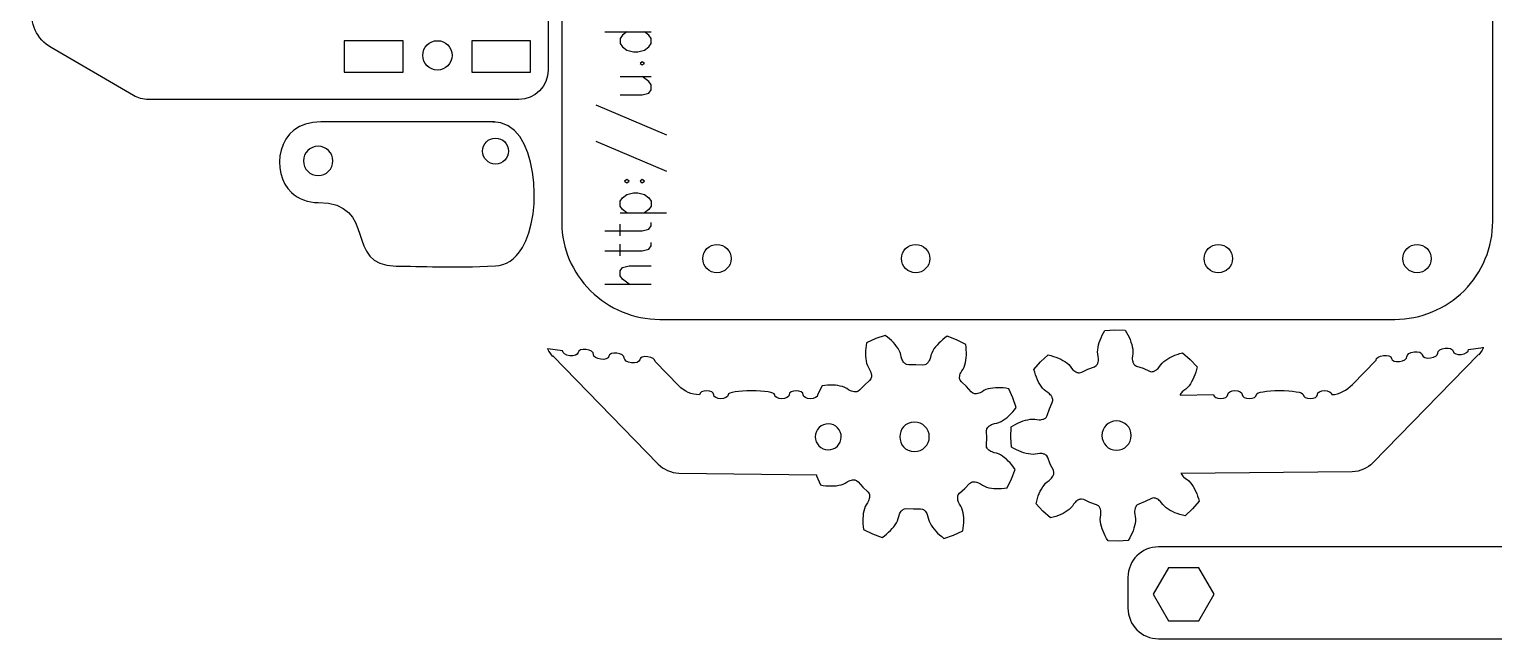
# Model space of a CAD drawing. Extents: x 955 to 1279, y 750 to 938.
# Drawn here: x 954.7 to 1105.1, y 754.5 to 817.1 of the extents above; entities that cross this region are included whole.
import ezdxf

# ---------------------------------------------------------------- set-up
doc = ezdxf.new("R2010")
doc.units = 0
doc.layers.add('Calque_1', color=7, linetype='CONTINUOUS')

msp = doc.modelspace()

# ---------------------------------------------------------------- linework, layer by layer
at = {"layer": 'Calque_1', "color": 1}
for p, q in [((1009.385875, 922.274674), (1009.385875, 797.402517)), ((1007.984581, 867.284927), (1007.984581, 812.94907)), ((965.41451, 810.338797), (956.955273, 815.252145)), ((993.09253, 815.967755), (987.05513, 815.967755)), ((987.05513, 815.967755), (987.05513, 812.74774)), ((993.09253, 812.74774), (993.09253, 815.967755)), ((1006.173452, 815.967755), (1000.136118, 815.967755)), ((1000.136118, 815.967755), (1000.136118, 812.74774)), ((1006.173452, 812.74774), (1006.173452, 815.967755)), ((987.05513, 812.74774), (993.09253, 812.74774)), ((996.614324, 812.949247), (996.614324, 812.949247)), ((1000.136118, 812.74774), (1006.173452, 812.74774)), ((1004.966075, 809.930351), (966.930812, 809.930351)), ((1002.482069, 807.643468), (984.657676, 807.643468)), ((984.657676, 807.643468), (984.657676, 807.633308)), ((1002.295097, 807.633308), (1002.482069, 807.643468)), ((1002.295097, 807.633279), (1002.295097, 807.633308)), ((1002.582653, 803.291855), (1002.582653, 803.291855)), ((984.370119, 802.109259), (984.370119, 802.109259)), ((1009.385875, 797.402517), (1009.385699, 797.256135)), ((1009.385875, 797.402517), (1009.385875, 797.402517)), ((1023.865337, 793.579829), (1023.865337, 793.579829)), ((1044.265404, 793.579829), (1044.265404, 793.579829)), ((1075.343994, 793.579829), (1075.343994, 793.579829)), ((1095.744061, 793.579829), (1095.744061, 793.579829)), ((1019.448191, 787.340229), (1094.914801, 787.340229)), ((1040.670475, 784.932261), (1040.623514, 784.649164)), ((1041.617726, 785.361154), (1040.670475, 784.932261)), ((1042.601891, 785.697055), (1041.617726, 785.361154)), ((1042.82987, 785.522726), (1042.601891, 785.697055)), ((1043.045093, 785.342132), (1042.82987, 785.522726)), ((1043.246995, 785.155753), (1043.045093, 785.342132)), ((1043.43504, 784.963926), (1043.246995, 785.155753)), ((1043.608465, 784.766709), (1043.43504, 784.963926)), ((1048.288584, 785.076476), (1048.094472, 784.890435)), ((1048.496131, 785.256478), (1048.288584, 785.076476)), ((1048.716828, 785.430044), (1048.496131, 785.256478)), ((1048.950283, 785.597289), (1048.716828, 785.430044)), ((1049.9233, 785.230541), (1048.950283, 785.597289)), ((1050.856666, 784.772325), (1049.9233, 785.230541)), ((1064.49622, 784.712432), (1064.565195, 784.95949)), ((1064.565195, 784.95949), (1064.650088, 785.20776)), ((1064.650088, 785.20776), (1064.750361, 785.457104)), ((1064.750361, 785.457104), (1064.865508, 785.706447)), ((1064.865508, 785.706447), (1064.995132, 785.955621)), ((1064.995132, 785.955621), (1065.139122, 786.20409)), ((1065.139122, 786.20409), (1066.176825, 786.270158)), ((1066.176825, 786.270158), (1067.216221, 786.236658)), ((1067.216221, 786.236658), (1067.367972, 785.992959)), ((1067.367972, 785.992959), (1067.505386, 785.748131)), ((1067.505386, 785.748131), (1067.628266, 785.502231)), ((1067.628266, 785.502231), (1067.736329, 785.256359)), ((1067.736329, 785.256359), (1067.829067, 785.0106)), ((1067.829067, 785.0106), (1067.905577, 784.766026)), ((1007.957985, 784.318512), (1007.958239, 784.34617)), ((1009.471909, 784.114832), (1007.957985, 784.318512)), ((1008.410669, 783.567999), (1008.45701, 783.581827)), ((1008.45701, 783.581827), (1019.286187, 772.479346)), ((1040.570879, 784.096036), (1040.565235, 783.827502)), ((1040.565235, 783.827502), (1040.573701, 783.565176)), ((1040.590352, 784.370074), (1040.570879, 784.096036)), ((1040.573701, 783.565176), (1040.596561, 783.309765)), ((1040.623514, 784.649164), (1040.590352, 784.370074)), ((1043.766707, 784.565033), (1043.608465, 784.766709)), ((1043.908185, 784.358729), (1043.766707, 784.565033)), ((1044.031573, 784.147909), (1043.908185, 784.358729)), ((1044.132947, 783.932855), (1044.031573, 784.147909)), ((1044.200116, 783.711367), (1044.132947, 783.932855)), ((1044.241913, 783.485928), (1044.200116, 783.711367)), ((1044.31038, 783.264723), (1044.241913, 783.485928)), ((1047.241427, 783.438769), (1047.166215, 783.219708)), ((1047.290562, 783.662966), (1047.241427, 783.438769)), ((1047.364504, 783.882055), (1047.290562, 783.662966)), ((1047.472736, 784.093779), (1047.364504, 783.882055)), ((1047.602333, 784.300591), (1047.472736, 784.093779)), ((1047.750387, 784.50238), (1047.602333, 784.300591)), ((1047.914866, 784.699117), (1047.750387, 784.50238)), ((1048.094472, 784.890435), (1047.914866, 784.699117)), ((1050.894653, 784.487733), (1050.856666, 784.772325)), ((1050.879921, 783.148165), (1050.910739, 783.402645)), ((1050.919206, 784.207881), (1050.894653, 784.487733)), ((1050.910739, 783.402645), (1050.92739, 783.664773)), ((1050.930213, 783.933307), (1050.919206, 784.207881)), ((1050.92739, 783.664773), (1050.930213, 783.933307)), ((1058.552394, 782.97098), (1059.310923, 783.682208)), ((1059.310923, 783.682208), (1059.590549, 783.617212)), ((1059.590549, 783.617212), (1059.861087, 783.541097)), ((1059.861087, 783.541097), (1060.121578, 783.454201)), ((1060.121578, 783.454201), (1060.372022, 783.356693)), ((1064.399587, 783.98825), (1064.411158, 784.225768)), ((1064.422447, 783.758098), (1064.399587, 783.98825)), ((1064.411158, 784.225768), (1064.444376, 784.467689)), ((1064.47003, 783.533534), (1064.422447, 783.758098)), ((1064.444376, 784.467689), (1064.49622, 784.712432)), ((1064.491479, 783.302986), (1064.47003, 783.533534)), ((1067.905577, 784.766026), (1067.965267, 784.523033)), ((1067.96888, 783.58851), (1067.954769, 783.357455)), ((1067.965267, 784.523033), (1068.005964, 784.282438)), ((1068.009633, 783.814373), (1067.96888, 783.58851)), ((1068.005964, 784.282438), (1068.024873, 784.045118)), ((1068.024873, 784.045118), (1068.009633, 783.814373)), ((1071.610421, 783.29943), (1071.833716, 783.425217)), ((1071.833716, 783.425217), (1072.06954, 783.540787)), ((1072.06954, 783.540787), (1072.31657, 783.64631)), ((1072.31657, 783.64631), (1072.574492, 783.741193)), ((1072.574492, 783.741193), (1072.842265, 783.825775)), ((1072.842265, 783.825775), (1073.119774, 783.899717)), ((1073.119774, 783.899717), (1073.900372, 783.212365)), ((1103.502407, 783.718841), (1092.673428, 772.61619)), ((1102.487649, 784.25145), (1104.001517, 784.455158)), ((1103.54587, 783.703318), (1103.502407, 783.718841)), ((1104.001517, 784.455158), (1103.998413, 784.481405)), ((1021.398903, 780.503404), (1018.966062, 782.997627)), ((1040.596561, 783.309765), (1040.634577, 783.062397)), ((1040.634577, 783.062397), (1040.688904, 782.824541)), ((1040.688904, 782.824541), (1040.762141, 782.598227)), ((1040.762141, 782.598227), (1040.864926, 782.390793)), ((1040.864926, 782.390793), (1040.988709, 782.197866)), ((1040.988709, 782.197866), (1041.090394, 781.989784)), ((1041.090394, 781.989784), (1041.130893, 781.87856)), ((1044.356947, 783.155869), (1044.31038, 783.264723)), ((1044.414068, 783.04871), (1044.356947, 783.155869)), ((1044.484709, 782.943413), (1044.414068, 783.04871)), ((1044.52707, 782.891568), (1044.484709, 782.943413)), ((1044.575246, 782.84043), (1044.52707, 782.891568)), ((1044.632057, 782.790279), (1044.575246, 782.84043)), ((1044.701032, 782.741144), (1044.632057, 782.790279)), ((1044.793375, 782.694069), (1044.701032, 782.741144)), ((1045.019604, 782.658058), (1044.793375, 782.694069)), ((1045.729365, 782.680918), (1045.019604, 782.658058)), ((1046.438223, 782.635649), (1045.729365, 782.680918)), ((1046.665496, 782.664577), (1046.438223, 782.635649)), ((1046.759138, 782.708745), (1046.665496, 782.664577)), ((1046.829778, 782.755707), (1046.759138, 782.708745)), ((1046.888, 782.804051), (1046.829778, 782.755707)), ((1046.938038, 782.853694), (1046.888, 782.804051)), ((1046.981839, 782.904071), (1046.938038, 782.853694)), ((1047.055753, 783.007223), (1046.981839, 782.904071)), ((1047.116346, 783.112605), (1047.055753, 783.007223)), ((1047.166215, 783.219708), (1047.116346, 783.112605)), ((1050.344884, 781.844157), (1050.452947, 782.049022)), ((1050.452947, 782.049022), (1050.582769, 782.238167)), ((1050.582769, 782.238167), (1050.691932, 782.442242)), ((1050.691932, 782.442242), (1050.772225, 782.666045)), ((1050.772225, 782.666045), (1050.834116, 782.902067)), ((1050.834116, 782.902067), (1050.879921, 783.148165)), ((1057.86524, 782.19041), (1058.552394, 782.97098)), ((1057.939182, 781.913126), (1057.86524, 782.19041)), ((1058.023679, 781.6451), (1057.939182, 781.913126)), ((1060.372022, 783.356693), (1060.611205, 783.24863)), ((1060.611205, 783.24863), (1060.838479, 783.129815)), ((1060.838479, 783.129815), (1061.052432, 782.999992)), ((1061.052432, 782.999992), (1061.251426, 782.858712)), ((1061.251426, 782.858712), (1061.432528, 782.704478)), ((1061.432528, 782.704478), (1061.584562, 782.530149)), ((1061.584562, 782.530149), (1061.715626, 782.341907)), ((1061.715626, 782.341907), (1061.868957, 782.16834)), ((1061.868957, 782.16834), (1061.95622, 782.088528)), ((1061.95622, 782.088528), (1062.052232, 782.014247)), ((1062.052232, 782.014247), (1062.160182, 781.947445)), ((1062.160182, 781.947445), (1062.219872, 781.917473)), ((1062.219872, 781.917473), (1062.285037, 781.890662)), ((1062.285037, 781.890662), (1062.357314, 781.868084)), ((1062.544061, 781.847482), (1062.765154, 781.907736)), ((1062.765154, 781.907736), (1063.402581, 782.220636)), ((1063.402581, 782.220636), (1064.067073, 782.471136)), ((1064.067073, 782.471136), (1064.262399, 782.591052)), ((1064.262399, 782.591052), (1064.329624, 782.669736)), ((1064.329624, 782.669736), (1064.374695, 782.741477)), ((1064.374695, 782.741477), (1064.407941, 782.809549)), ((1064.407941, 782.809549), (1064.432776, 782.875448)), ((1064.432776, 782.875448), (1064.451968, 782.939512)), ((1064.451968, 782.939512), (1064.476803, 783.063859)), ((1064.476803, 783.063859), (1064.488656, 783.184707)), ((1064.488656, 783.184707), (1064.491479, 783.302986)), ((1067.954769, 783.357455), (1067.959849, 783.239345)), ((1067.959849, 783.239345), (1067.975371, 783.118836)), ((1067.975371, 783.118836), (1068.004327, 782.995251)), ((1068.004327, 782.995251), (1068.025494, 782.931892)), ((1068.025494, 782.931892), (1068.052869, 782.866925)), ((1068.052869, 782.866925), (1068.088119, 782.799925)), ((1068.088119, 782.799925), (1068.135391, 782.729624)), ((1068.135391, 782.729624), (1068.205128, 782.652944)), ((1068.205128, 782.652944), (1068.404066, 782.539265)), ((1068.404066, 782.539265), (1069.076094, 782.309762)), ((1069.076094, 782.309762), (1069.72306, 782.016956)), ((1069.72306, 782.016956), (1069.945931, 781.963842)), ((1069.945931, 781.963842), (1070.049055, 781.972026)), ((1070.049055, 781.972026), (1070.131746, 781.990653)), ((1070.131746, 781.990653), (1070.203346, 782.015488)), ((1070.203346, 782.015488), (1070.267552, 782.044416)), ((1070.267552, 782.044416), (1070.326536, 782.076166)), ((1070.326536, 782.076166), (1070.432228, 782.146298)), ((1070.432228, 782.146298), (1070.52587, 782.223486)), ((1070.52587, 782.223486), (1070.610621, 782.306008)), ((1070.610621, 782.306008), (1070.758477, 782.484401)), ((1070.758477, 782.484401), (1070.88336, 782.676735)), ((1070.88336, 782.676735), (1071.030116, 782.855438)), ((1071.030116, 782.855438), (1071.206053, 783.015543)), ((1071.206053, 783.015543), (1071.400674, 783.162891)), ((1071.400674, 783.162891), (1071.610421, 783.29943)), ((1073.900372, 783.212365), (1074.611601, 782.453836)), ((1074.470518, 781.903785), (1074.383565, 781.643209)), ((1074.546633, 782.174351), (1074.470518, 781.903785)), ((1074.611601, 782.453836), (1074.546633, 782.174351)), ((1090.560797, 780.639824), (1092.993637, 783.134246)), ((1036.111147, 780.512661), (1035.652734, 779.579098)), ((1036.395542, 780.550479), (1036.111147, 780.512661)), ((1036.67562, 780.575314), (1036.395542, 780.550479)), ((1036.949968, 780.586321), (1036.67562, 780.575314)), ((1037.2187, 780.582652), (1036.949968, 780.586321)), ((1037.48063, 780.566001), (1037.2187, 780.582652)), ((1037.735138, 780.535295), (1037.48063, 780.566001)), ((1037.981208, 780.489603), (1037.735138, 780.535295)), ((1038.217428, 780.42774), (1037.981208, 780.489603)), ((1038.441202, 780.347448), (1038.217428, 780.42774)), ((1040.455337, 780.592671), (1039.969548, 780.074595)), ((1040.98837, 781.061837), (1040.455337, 780.592671)), ((1041.128776, 781.243137), (1040.98837, 781.061837)), ((1041.1638, 781.340419), (1041.128776, 781.243137)), ((1041.130893, 781.87856), (1041.162643, 781.761409)), ((1041.162643, 781.761409), (1041.183245, 781.636159)), ((1041.180733, 781.423618), (1041.1638, 781.340419)), ((1041.187506, 781.499027), (1041.180733, 781.423618)), ((1041.183245, 781.636159), (1041.18776, 781.569301)), ((1041.18776, 781.569301), (1041.187506, 781.499027)), ((1050.231318, 781.356957), (1050.23414, 781.42723)), ((1050.235833, 781.28118), (1050.231318, 781.356957)), ((1050.23414, 781.42723), (1050.240913, 781.493891)), ((1050.249944, 781.197586), (1050.235833, 781.28118)), ((1050.240913, 781.493891), (1050.265466, 781.618379)), ((1050.281864, 781.099203), (1050.249944, 781.197586)), ((1050.265466, 781.618379), (1050.300885, 781.734514)), ((1050.416399, 780.913699), (1050.281864, 781.099203)), ((1050.300885, 781.734514), (1050.344884, 781.844157)), ((1050.934305, 780.427938), (1050.416399, 780.913699)), ((1051.403669, 779.894905), (1050.934305, 780.427938)), ((1058.11859, 781.387177), (1058.023679, 781.6451)), ((1058.223972, 781.140204), (1058.11859, 781.387177)), ((1058.339486, 780.904464), (1058.223972, 781.140204)), ((1058.46547, 780.681085), (1058.339486, 780.904464)), ((1058.602065, 780.471338), (1058.46547, 780.681085)), ((1058.749329, 780.276915), (1058.602065, 780.471338)), ((1062.357314, 781.868084), (1062.44057, 781.851997)), ((1062.44057, 781.851997), (1062.544061, 781.847482)), ((1073.788133, 780.51353), (1073.633701, 780.332456)), ((1073.929413, 780.712525), (1073.788133, 780.51353)), ((1074.059179, 780.926449), (1073.929413, 780.712525)), ((1074.177994, 781.153554), (1074.059179, 780.926449)), ((1074.286142, 781.392878), (1074.177994, 781.153554)), ((1074.383565, 781.643209), (1074.286142, 781.392878)), ((1035.652734, 779.579098), (1035.652734, 779.592645)), ((1038.645164, 780.238256), (1038.441202, 780.347448)), ((1038.83445, 780.108265), (1038.645164, 780.238256)), ((1039.039118, 780.000173), (1038.83445, 780.108265)), ((1039.14879, 779.956401), (1039.039118, 780.000173)), ((1039.265093, 779.920982), (1039.14879, 779.956401)), ((1039.389582, 779.896711), (1039.265093, 779.920982)), ((1039.456045, 779.889655), (1039.389582, 779.896711)), ((1039.526488, 779.889655), (1039.456045, 779.889655)), ((1039.602095, 779.894171), (1039.526488, 779.889655)), ((1039.685689, 779.908282), (1039.602095, 779.894171)), ((1039.7841, 779.940032), (1039.685689, 779.908282)), ((1039.969548, 780.074595), (1039.7841, 779.940032)), ((1051.584742, 779.754697), (1051.403669, 779.894905)), ((1051.68225, 779.719419), (1051.584742, 779.754697)), ((1051.765252, 779.702485), (1051.68225, 779.719419)), ((1051.840859, 779.695712), (1051.765252, 779.702485)), ((1051.911132, 779.695543), (1051.840859, 779.695712)), ((1051.977793, 779.700058), (1051.911132, 779.695543)), ((1052.103044, 779.720378), (1051.977793, 779.700058)), ((1052.220392, 779.752495), (1052.103044, 779.720378)), ((1052.331418, 779.792825), (1052.220392, 779.752495)), ((1052.539472, 779.894481), (1052.331418, 779.792825)), ((1052.732625, 780.018264), (1052.539472, 779.894481)), ((1052.939861, 780.121021), (1052.732625, 780.018264)), ((1053.166175, 780.194258), (1052.939861, 780.121021)), ((1053.40406, 780.248811), (1053.166175, 780.194258)), ((1053.651428, 780.286629), (1053.40406, 780.248811)), ((1053.906839, 780.309489), (1053.651428, 780.286629)), ((1054.169136, 780.317673), (1053.906839, 780.309489)), ((1054.437868, 780.312029), (1054.169136, 780.317673)), ((1054.711821, 780.292556), (1054.437868, 780.312029)), ((1054.990826, 780.259028), (1054.711821, 780.292556)), ((1055.274121, 780.212263), (1054.990826, 780.259028)), ((1055.70276, 779.264787), (1055.274121, 780.212263)), ((1056.038661, 778.280735), (1055.70276, 779.264787)), ((1058.909434, 780.100695), (1058.749329, 780.276915)), ((1059.088137, 779.954109), (1058.909434, 780.100695)), ((1059.280584, 779.829056), (1059.088137, 779.954109)), ((1059.458779, 779.6812), (1059.280584, 779.829056)), ((1059.54147, 779.596505), (1059.458779, 779.6812)), ((1059.618489, 779.502892), (1059.54147, 779.596505)), ((1059.688734, 779.3972), (1059.618489, 779.502892)), ((1059.720484, 779.338216), (1059.688734, 779.3972)), ((1059.749214, 779.274095), (1059.720484, 779.338216)), ((1059.747718, 778.793611), (1059.800861, 779.01651)), ((1059.77405, 779.202382), (1059.749214, 779.274095)), ((1059.792958, 779.11986), (1059.77405, 779.202382)), ((1059.800861, 779.01651), (1059.792958, 779.11986)), ((1072.876611, 779.604774), (1072.875313, 779.604295)), ((1072.875313, 779.604295), (1072.909123, 779.570061)), ((1072.943639, 779.712668), (1072.876611, 779.604774)), ((1072.909123, 779.570061), (1076.30674, 779.614455)), ((1073.017694, 779.80868), (1072.943639, 779.712668)), ((1073.097676, 779.895746), (1073.017694, 779.80868)), ((1073.271299, 780.049077), (1073.097676, 779.895746)), ((1073.459682, 780.180197), (1073.271299, 780.049077)), ((1073.633701, 780.332456), (1073.459682, 780.180197)), ((1055.108541, 777.274076), (1055.305532, 777.447671)), ((1055.305532, 777.447671), (1055.497387, 777.635575)), ((1055.497387, 777.635575), (1055.683766, 777.837448)), ((1055.683766, 777.837448), (1055.864473, 778.052643)), ((1055.864473, 778.052643), (1056.038661, 778.280735)), ((1059.111702, 777.275736), (1059.22524, 777.47473)), ((1059.22524, 777.47473), (1059.454913, 778.146673)), ((1059.454913, 778.146673), (1059.747718, 778.793611)), ((1052.999692, 775.862993), (1053.035873, 776.089166)), ((1053.035873, 776.089166), (1053.082778, 776.181509)), ((1053.082778, 776.181509), (1053.131913, 776.25071)), ((1053.131913, 776.25071), (1053.182261, 776.307296)), ((1053.182261, 776.307296), (1053.2334, 776.35564)), ((1053.2334, 776.35564), (1053.285244, 776.397833)), ((1053.285244, 776.397833), (1053.390541, 776.46867)), ((1053.390541, 776.46867), (1053.497701, 776.525792)), ((1053.497701, 776.525792), (1053.606328, 776.572359)), ((1053.606328, 776.572359), (1053.827562, 776.640628)), ((1053.827562, 776.640628), (1054.053199, 776.682425)), ((1054.053199, 776.682425), (1054.27449, 776.749594)), ((1054.27449, 776.749594), (1054.489712, 776.851166)), ((1054.489712, 776.851166), (1054.700363, 776.974356)), ((1054.700363, 776.974356), (1054.906639, 777.115862)), ((1054.906639, 777.115862), (1055.108541, 777.274076)), ((1055.494404, 775.247828), (1055.527847, 776.287111)), ((1055.527847, 776.287111), (1055.771518, 776.438777)), ((1055.771518, 776.438777), (1056.016515, 776.576248)), ((1056.016515, 776.576248), (1056.262246, 776.699099)), ((1056.262246, 776.699099), (1056.508315, 776.807162)), ((1056.508315, 776.807162), (1056.753877, 776.8999)), ((1056.753877, 776.8999), (1056.998479, 776.976382)), ((1056.998479, 776.976382), (1057.24167, 777.036101)), ((1057.24167, 777.036101), (1057.482264, 777.076769)), ((1057.482264, 777.076769), (1057.719387, 777.095396)), ((1057.719387, 777.095396), (1057.950132, 777.080156)), ((1057.950132, 777.080156), (1058.17591, 777.039459)), ((1058.17591, 777.039459), (1058.407247, 777.025348)), ((1058.407247, 777.025348), (1058.525357, 777.03071)), ((1058.525357, 777.03071), (1058.64564, 777.046232)), ((1058.64564, 777.046232), (1058.769226, 777.07516)), ((1058.769226, 777.07516), (1058.832726, 777.096327)), ((1058.832726, 777.096327), (1058.89758, 777.12342)), ((1058.89758, 777.12342), (1058.964749, 777.158698)), ((1058.964749, 777.158698), (1059.035022, 777.20597)), ((1059.035022, 777.20597), (1059.111702, 777.275736)), ((1035.414961, 775.289264), (1035.414961, 775.289264)), ((1052.977566, 774.444516), (1053.022834, 775.153233)), ((1053.006606, 774.217243), (1052.977566, 774.444516)), ((1053.022834, 775.153233), (1052.999692, 775.862993)), ((1055.560472, 774.210012), (1055.494404, 775.247828)), ((1067.855906, 775.40559), (1067.855906, 775.40559)), ((1045.602055, 773.763288), (1045.602055, 773.763288)), ((1053.050576, 774.123404), (1053.006606, 774.217243)), ((1053.097538, 774.052763), (1053.050576, 774.123404)), ((1053.14608, 773.994541), (1053.097538, 774.052763)), ((1053.195554, 773.944701), (1053.14608, 773.994541)), ((1053.2461, 773.900702), (1053.195554, 773.944701)), ((1053.349083, 773.826788), (1053.2461, 773.900702)), ((1053.454578, 773.766195), (1053.349083, 773.826788)), ((1053.561709, 773.716355), (1053.454578, 773.766195)), ((1053.780629, 773.641142), (1053.561709, 773.716355)), ((1054.004798, 773.592177), (1053.780629, 773.641142)), ((1054.224028, 773.518122), (1054.004798, 773.592177)), ((1054.435836, 773.410002), (1054.224028, 773.518122)), ((1054.64262, 773.280208), (1054.435836, 773.410002)), ((1054.844381, 773.132183), (1054.64262, 773.280208)), ((1055.04092, 772.967675), (1054.844381, 773.132183)), ((1055.232465, 772.788069), (1055.04092, 772.967675)), ((1055.80894, 774.065966), (1055.560472, 774.210012)), ((1056.057973, 773.936398), (1055.80894, 774.065966)), ((1056.307514, 773.821166), (1056.057973, 773.936398)), ((1056.556886, 773.720949), (1056.307514, 773.821166)), ((1056.805128, 773.636057), (1056.556886, 773.720949)), ((1057.052101, 773.567025), (1056.805128, 773.636057)), ((1057.296957, 773.515209), (1057.052101, 773.567025)), ((1057.538652, 773.482048), (1057.296957, 773.515209)), ((1057.776283, 773.470477), (1057.538652, 773.482048)), ((1058.00652, 773.493337), (1057.776283, 773.470477)), ((1058.230887, 773.541004), (1058.00652, 773.493337)), ((1058.461632, 773.562453), (1058.230887, 773.541004)), ((1058.579742, 773.562453), (1058.461632, 773.562453)), ((1058.700561, 773.550882), (1058.579742, 773.562453)), ((1058.825049, 773.525764), (1058.700561, 773.550882)), ((1058.889114, 773.506855), (1058.825049, 773.525764)), ((1058.954871, 773.481738), (1058.889114, 773.506855)), ((1059.022943, 773.448576), (1058.954871, 773.481738)), ((1059.094684, 773.403477), (1059.022943, 773.448576)), ((1059.173594, 773.336111), (1059.094684, 773.403477)), ((1059.293482, 773.140757), (1059.173594, 773.336111)), ((1059.543756, 772.476321), (1059.293482, 773.140757)), ((1019.286187, 772.479346), (1019.289292, 772.479346)), ((1021.407426, 771.556367), (1035.521952, 771.372922)), ((1035.521754, 771.375039), (1035.521754, 771.277531)), ((1035.521952, 771.372922), (1035.521754, 771.375039)), ((1055.418308, 772.594154), (1055.232465, 772.788069)), ((1055.598309, 772.386467), (1055.418308, 772.594154)), ((1055.572373, 770.95941), (1055.939121, 771.932456)), ((1055.772074, 772.165769), (1055.598309, 772.386467)), ((1055.939121, 771.932456), (1055.772074, 772.165769)), ((1059.856882, 771.838809), (1059.543756, 772.476321)), ((1059.91708, 771.617801), (1059.856882, 771.838809)), ((1059.873335, 771.35889), (1059.895631, 771.431167)), ((1059.895631, 771.431167), (1059.912, 771.514423)), ((1059.912, 771.514423), (1059.91708, 771.617801)), ((1090.552189, 771.693324), (1072.957835, 771.509907)), ((1072.957835, 771.509907), (1072.97251, 771.50003)), ((1072.97251, 771.50003), (1073.004063, 771.441299)), ((1073.004063, 771.441299), (1073.074308, 771.335522)), ((1092.673428, 772.61619), (1092.670323, 772.61619)), ((1035.521754, 771.277531), (1035.950393, 770.330252)), ((1035.950393, 770.330252), (1036.233688, 770.283319)), ((1036.233688, 770.283319), (1036.512665, 770.250158)), ((1036.512665, 770.250158), (1036.786646, 770.230402)), ((1036.786646, 770.230402), (1037.05518, 770.224758)), ((1037.05518, 770.224758), (1037.317675, 770.233224)), ((1037.317675, 770.233224), (1037.572889, 770.256084)), ((1037.572889, 770.256084), (1037.820454, 770.294241)), ((1037.820454, 770.294241), (1038.058339, 770.348456)), ((1038.058339, 770.348456), (1038.28471, 770.421805)), ((1038.28471, 770.421805), (1038.491889, 770.524393)), ((1038.491889, 770.524393), (1038.685014, 770.648401)), ((1038.685014, 770.648401), (1038.893096, 770.750058)), ((1038.893096, 770.750058), (1039.004122, 770.790387)), ((1039.004122, 770.790387), (1039.121527, 770.822137)), ((1039.121527, 770.822137), (1039.246523, 770.842457)), ((1039.246523, 770.842457), (1039.313382, 770.846973)), ((1039.313382, 770.846973), (1039.383627, 770.846747)), ((1039.383627, 770.846747), (1039.459065, 770.839974)), ((1039.459065, 770.839974), (1039.542264, 770.823041)), ((1039.542264, 770.823041), (1039.639772, 770.787763)), ((1039.639772, 770.787763), (1039.820845, 770.647555)), ((1039.820845, 770.647555), (1040.290012, 770.114522)), ((1040.290012, 770.114522), (1040.808115, 769.628733)), ((1050.236934, 769.480848), (1050.769967, 769.949986)), ((1050.769967, 769.949986), (1051.255558, 770.46809)), ((1051.255558, 770.46809), (1051.441035, 770.602427)), ((1051.441035, 770.602427), (1051.539615, 770.634516)), ((1051.539615, 770.634516), (1051.623209, 770.648627)), ((1051.623209, 770.648627), (1051.698817, 770.653143)), ((1051.698817, 770.653143), (1051.769259, 770.649756)), ((1051.769259, 770.649756), (1051.835723, 770.642701)), ((1051.835723, 770.642701), (1051.960211, 770.618429)), ((1051.960211, 770.618429), (1052.076317, 770.583011)), ((1052.076317, 770.583011), (1052.186186, 770.53921)), ((1052.186186, 770.53921), (1052.390854, 770.430977)), ((1052.390854, 770.430977), (1052.58014, 770.301183)), ((1052.58014, 770.301183), (1052.784102, 770.192048)), ((1052.784102, 770.192048), (1053.007876, 770.111671)), ((1053.007876, 770.111671), (1053.244096, 770.049752)), ((1053.244096, 770.049752), (1053.490166, 770.004173)), ((1053.490166, 770.004173), (1053.744674, 769.973128)), ((1053.744674, 769.973128), (1054.006604, 769.956477)), ((1054.006604, 769.956477), (1054.275139, 769.952808)), ((1054.275139, 769.952808), (1054.549684, 769.963815)), ((1054.549684, 769.963815), (1054.829564, 769.988086)), ((1054.829564, 769.988086), (1055.114157, 770.025904)), ((1055.114157, 770.025904), (1055.572373, 770.95941)), ((1058.515367, 769.684889), (1058.634182, 769.912134)), ((1058.634182, 769.912134), (1058.763948, 770.126144)), ((1058.763948, 770.126144), (1058.905257, 770.325082)), ((1058.905257, 770.325082), (1059.059548, 770.506156)), ((1059.059548, 770.506156), (1059.233679, 770.658415)), ((1059.233679, 770.658415), (1059.422062, 770.789338)), ((1059.422062, 770.789338), (1059.595488, 770.942669)), ((1059.595488, 770.942669), (1059.675469, 771.029932)), ((1059.675469, 771.029932), (1059.749609, 771.125944)), ((1059.749609, 771.125944), (1059.81658, 771.234035)), ((1059.81658, 771.234035), (1059.846524, 771.293725)), ((1059.846524, 771.293725), (1059.873335, 771.35889)), ((1073.074308, 771.335522), (1073.151524, 771.241712)), ((1073.151524, 771.241712), (1073.234102, 771.157186)), ((1073.234102, 771.157186), (1073.412213, 771.009358)), ((1073.412213, 771.009358), (1073.60466, 770.884277)), ((1073.60466, 770.884277), (1073.783561, 770.737719)), ((1073.783561, 770.737719), (1073.943468, 770.5615)), ((1073.943468, 770.5615), (1074.090929, 770.367161)), ((1074.090929, 770.367161), (1074.227524, 770.157386)), ((1074.227524, 770.157386), (1074.353311, 769.93395)), ((1074.353311, 769.93395), (1074.469022, 769.69821)), ((1040.771567, 768.493437), (1040.641745, 768.304151)), ((1040.87963, 768.698105), (1040.771567, 768.493437)), ((1040.808115, 769.628733), (1040.94265, 769.443284)), ((1040.923629, 768.807974), (1040.87963, 768.698105)), ((1040.959048, 768.924108), (1040.923629, 768.807974)), ((1040.94265, 769.443284), (1040.97457, 769.344676)), ((1040.983319, 769.048568), (1040.959048, 768.924108)), ((1040.97457, 769.344676), (1040.988681, 769.261082)), ((1040.990374, 769.115229), (1040.983319, 769.048568)), ((1040.988681, 769.261082), (1040.993196, 769.185474)), ((1040.993196, 769.185474), (1040.990374, 769.115229)), ((1050.037318, 768.973159), (1050.037516, 769.043601)), ((1050.041834, 768.906526), (1050.037318, 768.973159)), ((1050.037516, 769.043601), (1050.044571, 769.119039)), ((1050.062154, 768.781304), (1050.041834, 768.906526)), ((1050.044571, 769.119039), (1050.061504, 769.202097)), ((1050.061504, 769.202097), (1050.096528, 769.299549)), ((1050.093904, 768.664097), (1050.062154, 768.781304)), ((1050.134431, 768.553071), (1050.093904, 768.664097)), ((1050.096528, 769.299549), (1050.236934, 769.480848)), ((1050.235918, 768.344988), (1050.134431, 768.553071)), ((1058.08176, 768.384748), (1058.146813, 768.664261)), ((1058.792989, 767.626078), (1058.08176, 768.384748)), ((1058.146813, 768.664261), (1058.222928, 768.934799)), ((1058.222928, 768.934799), (1058.309598, 769.195488)), ((1058.309598, 769.195488), (1058.407304, 769.445762)), ((1058.407304, 769.445762), (1058.515367, 769.684889)), ((1061.934884, 768.354324), (1061.809888, 768.161877)), ((1062.082768, 768.532604), (1061.934884, 768.354324)), ((1062.167322, 768.615126), (1062.082768, 768.532604)), ((1062.261161, 768.692342), (1062.167322, 768.615126)), ((1062.366825, 768.762643), (1062.261161, 768.692342)), ((1062.425612, 768.794055), (1062.366825, 768.762643)), ((1062.489902, 768.822982), (1062.425612, 768.794055)), ((1062.561446, 768.847536), (1062.489902, 768.822982)), ((1062.644137, 768.866727), (1062.561446, 768.847536)), ((1062.74743, 768.874911), (1062.644137, 768.866727)), ((1062.970329, 768.821797), (1062.74743, 768.874911)), ((1063.617295, 768.528992), (1062.970329, 768.821797)), ((1064.289295, 768.299517), (1063.617295, 768.528992)), ((1068.625921, 768.367702), (1068.430595, 768.247729)), ((1069.290216, 768.618146), (1068.625921, 768.367702)), ((1069.927728, 768.931017), (1069.290216, 768.618146)), ((1070.148736, 768.991272), (1069.927728, 768.931017)), ((1070.252312, 768.986756), (1070.148736, 768.991272)), ((1070.335511, 768.970387), (1070.252312, 768.986756)), ((1070.407816, 768.947809), (1070.335511, 768.970387)), ((1070.473009, 768.920998), (1070.407816, 768.947809)), ((1070.532699, 768.891026), (1070.473009, 768.920998)), ((1070.640565, 768.824168), (1070.532699, 768.891026)), ((1070.736774, 768.750056), (1070.640565, 768.824168)), ((1070.82384, 768.669933), (1070.736774, 768.750056)), ((1070.977199, 768.496508), (1070.82384, 768.669933)), ((1071.108235, 768.308124), (1070.977199, 768.496508)), ((1074.827557, 768.648061), (1074.140459, 767.867434)), ((1074.469022, 769.69821), (1074.574206, 769.451068)), ((1074.574206, 769.451068), (1074.669315, 769.193314)), ((1074.669315, 769.193314), (1074.753615, 768.925288)), ((1074.753615, 768.925288), (1074.827557, 768.648061)), ((1040.297124, 766.877884), (1040.294301, 766.609124)), ((1040.313775, 767.139674), (1040.297124, 766.877884)), ((1040.344593, 767.394323), (1040.313775, 767.139674)), ((1040.390398, 767.640421), (1040.344593, 767.394323)), ((1040.452289, 767.876415), (1040.390398, 767.640421)), ((1040.532582, 768.100386), (1040.452289, 767.876415)), ((1040.641745, 768.304151), (1040.532582, 768.100386)), ((1043.86001, 766.66046), (1043.933952, 766.879493)), ((1043.933952, 766.879493), (1043.983087, 767.10369)), ((1043.983087, 767.10369), (1044.058299, 767.322779)), ((1044.058299, 767.322779), (1044.108168, 767.429939)), ((1044.108168, 767.429939), (1044.168563, 767.535208)), ((1044.168563, 767.535208), (1044.242675, 767.638389)), ((1044.242675, 767.638389), (1044.286476, 767.688765)), ((1044.286476, 767.688765), (1044.336316, 767.738408)), ((1044.336316, 767.738408), (1044.394736, 767.78695)), ((1044.394736, 767.78695), (1044.465376, 767.833743)), ((1044.465376, 767.833743), (1044.559018, 767.877911)), ((1044.559018, 767.877911), (1044.786291, 767.906838)), ((1044.786291, 767.906838), (1045.495008, 767.861739)), ((1045.495008, 767.861739), (1046.204768, 767.884599)), ((1046.204768, 767.884599), (1046.431139, 767.848616)), ((1046.431139, 767.848616), (1046.523284, 767.801513)), ((1046.523284, 767.801513), (1046.592457, 767.752435)), ((1046.592457, 767.752435), (1046.649071, 767.702199)), ((1046.649071, 767.702199), (1046.697444, 767.651089)), ((1046.697444, 767.651089), (1046.739805, 767.599216)), ((1046.739805, 767.599216), (1046.810446, 767.493947)), ((1046.810446, 767.493947), (1046.867567, 767.386787)), ((1046.867567, 767.386787), (1046.914134, 767.277963)), ((1046.914134, 767.277963), (1046.982404, 767.056729)), ((1046.982404, 767.056729), (1047.024398, 766.831092)), ((1050.359898, 768.151666), (1050.235918, 768.344988)), ((1050.462655, 767.944487), (1050.359898, 768.151666)), ((1050.535892, 767.718116), (1050.462655, 767.944487)), ((1050.590248, 767.480231), (1050.535892, 767.718116)), ((1050.628235, 767.232863), (1050.590248, 767.480231)), ((1050.651095, 766.977537), (1050.628235, 767.232863)), ((1050.659562, 766.715155), (1050.651095, 766.977537)), ((1059.573587, 766.939121), (1058.792989, 767.626078)), ((1059.850899, 767.012922), (1059.573587, 766.939121)), ((1060.118869, 767.097391), (1059.850899, 767.012922)), ((1060.376679, 767.192331), (1060.118869, 767.097391)), ((1060.623821, 767.297684), (1060.376679, 767.192331)), ((1060.859476, 767.413424), (1060.623821, 767.297684)), ((1061.082742, 767.539182), (1060.859476, 767.413424)), ((1061.29249, 767.675721), (1061.082742, 767.539182)), ((1061.48711, 767.823238), (1061.29249, 767.675721)), ((1061.663076, 767.982976), (1061.48711, 767.823238)), ((1061.809888, 768.161877), (1061.663076, 767.982976)), ((1064.48812, 768.185781), (1064.289295, 768.299517)), ((1064.557801, 768.109327), (1064.48812, 768.185781)), ((1064.605242, 768.0388), (1064.557801, 768.109327)), ((1064.640548, 767.971857), (1064.605242, 768.0388)), ((1064.667642, 767.906861), (1064.640548, 767.971857)), ((1064.688526, 767.843361), (1064.667642, 767.906861)), ((1064.668009, 766.793635), (1064.683531, 767.02438)), ((1064.683531, 767.02438), (1064.724058, 767.250243)), ((1064.717567, 767.719719), (1064.688526, 767.843361)), ((1064.733089, 767.599408), (1064.717567, 767.719719)), ((1064.724058, 767.250243), (1064.738169, 767.481298)), ((1064.738169, 767.481298), (1064.733089, 767.599408)), ((1068.204366, 767.653877), (1068.201544, 767.535767)), ((1068.201544, 767.535767), (1068.222993, 767.305191)), ((1068.215937, 767.774753), (1068.204366, 767.653877)), ((1068.241055, 767.899241), (1068.215937, 767.774753)), ((1068.222993, 767.305191), (1068.270575, 767.080655)), ((1068.259964, 767.963305), (1068.241055, 767.899241)), ((1068.285082, 768.029007), (1068.259964, 767.963305)), ((1068.270575, 767.080655), (1068.293153, 766.850672)), ((1068.293153, 766.850672), (1068.281864, 766.612985)), ((1068.318102, 768.097163), (1068.285082, 768.029007)), ((1068.363257, 768.168876), (1068.318102, 768.097163)), ((1068.430595, 768.247729), (1068.363257, 768.168876)), ((1071.260494, 768.134134), (1071.108235, 768.308124)), ((1071.441568, 767.979702), (1071.260494, 768.134134)), ((1071.640563, 767.838394), (1071.441568, 767.979702)), ((1071.854515, 767.708656), (1071.640563, 767.838394)), ((1072.081648, 767.589756), (1071.854515, 767.708656)), ((1072.320972, 767.481721), (1072.081648, 767.589756)), ((1072.571219, 767.384214), (1072.320972, 767.481721)), ((1072.831907, 767.297317), (1072.571219, 767.384214)), ((1073.102276, 767.221174), (1072.831907, 767.297317)), ((1073.381958, 767.156206), (1073.102276, 767.221174)), ((1074.140459, 767.867434), (1073.381958, 767.156206)), ((1040.294301, 766.609124), (1040.305308, 766.334607)), ((1040.305308, 766.334607), (1040.329861, 766.054755)), ((1040.329861, 766.054755), (1040.367848, 765.770162)), ((1040.367848, 765.770162), (1041.301214, 765.311946)), ((1042.728383, 765.286038), (1042.93593, 765.466068)), ((1042.93593, 765.466068), (1043.130042, 765.651826)), ((1043.130042, 765.651826), (1043.309648, 765.843371)), ((1043.309648, 765.843371), (1043.47393, 766.040108)), ((1043.47393, 766.040108), (1043.621984, 766.241897)), ((1043.621984, 766.241897), (1043.751749, 766.44854)), ((1043.751749, 766.44854), (1043.86001, 766.66046)), ((1047.024398, 766.831092), (1047.09137, 766.609858)), ((1047.09137, 766.609858), (1047.192913, 766.394635)), ((1047.192913, 766.394635), (1047.316131, 766.183928)), ((1047.316131, 766.183928), (1047.457807, 765.977652)), ((1047.457807, 765.977652), (1047.616021, 765.77575)), ((1047.616021, 765.77575), (1047.789474, 765.578928)), ((1047.789474, 765.578928), (1047.977519, 765.387102)), ((1047.977519, 765.387102), (1048.179421, 765.200525)), ((1049.60659, 765.181701), (1050.554039, 765.610368)), ((1050.554039, 765.610368), (1050.600803, 765.893465)), ((1050.600803, 765.893465), (1050.634162, 766.172442)), ((1050.634162, 766.172442), (1050.653635, 766.446592)), ((1050.653635, 766.446592), (1050.659562, 766.715155)), ((1064.686918, 766.556315), (1064.668009, 766.793635)), ((1064.727755, 766.31572), (1064.686918, 766.556315)), ((1064.787332, 766.072727), (1064.727755, 766.31572)), ((1064.863956, 765.827956), (1064.787332, 766.072727)), ((1064.956694, 765.582422), (1064.863956, 765.827956)), ((1065.064559, 765.336522), (1064.956694, 765.582422)), ((1067.942548, 765.381649), (1067.827543, 765.132278)), ((1068.042935, 765.630993), (1067.942548, 765.381649)), ((1068.127827, 765.87932), (1068.042935, 765.630993)), ((1068.196605, 766.126293), (1068.127827, 765.87932)), ((1068.248647, 766.371092), (1068.196605, 766.126293)), ((1068.281864, 766.612985), (1068.248647, 766.371092)), ((1041.301214, 765.311946), (1042.274231, 764.945198)), ((1042.274231, 764.945198), (1042.507686, 765.112217)), ((1042.507686, 765.112217), (1042.728383, 765.286038)), ((1048.179421, 765.200525), (1048.394446, 765.019987)), ((1048.394446, 765.019987), (1048.622482, 764.845687)), ((1048.622482, 764.845687), (1049.60659, 765.181701)), ((1065.187636, 765.090819), (1065.064559, 765.336522)), ((1065.32505, 764.84585), (1065.187636, 765.090819)), ((1065.476801, 764.602123), (1065.32505, 764.84585)), ((1066.516084, 764.568595), (1065.476801, 764.602123)), ((1067.5539, 764.634664), (1066.516084, 764.568595)), ((1067.697692, 764.883104), (1067.5539, 764.634664)), ((1067.827543, 765.132278), (1067.697692, 764.883104)), ((1131.063552, 763.97097), (1070.659191, 763.97097)), ((1071.664552, 761.814058), (1070.09534, 759.096089)), ((1074.802976, 761.81403), (1071.664552, 761.814058)), ((1076.372188, 759.096089), (1074.802976, 761.81403)), ((1067.519469, 760.831248), (1067.519469, 757.682692)), ((1070.09534, 759.096089), (1071.664552, 756.378148)), ((1074.802976, 756.37812), (1076.372188, 759.096089)), ((1071.664552, 756.378148), (1074.802976, 756.37812)), ((1070.659191, 754.534164), (1131.063552, 754.534164))]:
    msp.add_line(p, q, dxfattribs=at)
at = {"layer": 'Calque_1', "color": 7}
for p, q in [((1013.793055, 816.877488), (1018.560735, 816.877488)), ((1015.609314, 816.536613), (1015.382282, 816.195737)), ((1016.063379, 816.877488), (1015.609314, 816.536613)), ((1018.333702, 816.536613), (1017.879638, 816.877488)), ((1018.560735, 816.195737), (1018.333702, 816.536613)), ((1015.382282, 816.195737), (1015.382282, 815.684424)), ((1015.382282, 815.684424), (1015.609314, 815.343549)), ((1015.609314, 815.343549), (1016.063379, 815.002674)), ((1016.063379, 815.002674), (1016.744476, 814.832236)), ((1017.198541, 814.832236), (1017.879638, 815.002674)), ((1017.879638, 815.002674), (1018.333702, 815.343549)), ((1018.333702, 815.343549), (1018.560735, 815.684424)), ((1018.560735, 815.684424), (1018.560735, 816.195737)), ((1016.744476, 814.832236), (1017.198541, 814.832236)), ((1017.652605, 813.80961), (1017.425573, 813.639172)), ((1017.425573, 813.639172), (1017.652605, 813.468734)), ((1017.879638, 813.639172), (1017.652605, 813.80961)), ((1017.652605, 813.468734), (1017.879638, 813.639172)), ((1015.382282, 812.27567), (1018.560735, 812.27567)), ((1018.333702, 811.764357), (1017.652605, 812.27567)), ((1017.652605, 810.400856), (1018.333702, 810.571294)), ((1018.560735, 811.423482), (1018.333702, 811.764357)), ((1018.333702, 810.571294), (1018.560735, 810.912169)), ((1018.560735, 810.912169), (1018.560735, 811.423482)), ((1012.884926, 809.37823), (1020.149961, 806.310351)), ((1015.382282, 810.400856), (1017.652605, 810.400856)), ((1012.884926, 805.6286), (1020.149961, 802.560722)), ((1016.063379, 801.708534), (1015.836347, 801.538096)), ((1015.836347, 801.538096), (1016.063379, 801.367658)), ((1016.290411, 801.538096), (1016.063379, 801.708534)), ((1016.063379, 801.367658), (1016.290411, 801.538096)), ((1017.652605, 801.708534), (1017.425573, 801.538096)), ((1017.425573, 801.538096), (1017.652605, 801.367658)), ((1017.879638, 801.538096), (1017.652605, 801.708534)), ((1017.652605, 801.367658), (1017.879638, 801.538096)), ((1015.609314, 799.833719), (1016.063379, 800.174594)), ((1016.063379, 800.174594), (1016.744476, 800.345032)), ((1016.744476, 800.345032), (1017.198541, 800.345032)), ((1017.198541, 800.345032), (1017.879638, 800.174594)), ((1017.879638, 800.174594), (1018.333702, 799.833719)), ((1015.382282, 799.492844), (1015.609314, 799.833719)), ((1015.382282, 798.981531), (1015.382282, 799.492844)), ((1015.609314, 798.640655), (1015.382282, 798.981531)), ((1016.063379, 798.29978), (1015.609314, 798.640655)), ((1018.333702, 798.640655), (1017.879638, 798.29978)), ((1018.333702, 799.833719), (1018.560735, 799.492844)), ((1018.560735, 798.981531), (1018.333702, 798.640655)), ((1018.560735, 799.492844), (1018.560735, 798.981531)), ((1015.382282, 798.29978), (1020.149961, 798.29978)), ((1015.382282, 795.913652), (1015.382282, 797.106716)), ((1018.333702, 796.595403), (1018.560735, 796.936278)), ((1018.560735, 796.936278), (1018.560735, 797.277154)), ((1013.793055, 796.424965), (1017.652605, 796.424965)), ((1017.652605, 796.424965), (1018.333702, 796.595403)), ((1013.793055, 794.379713), (1017.652605, 794.379713)), ((1015.382282, 793.8684), (1015.382282, 795.061464)), ((1017.652605, 794.379713), (1018.333702, 794.550151)), ((1018.333702, 794.550151), (1018.560735, 794.891026)), ((1018.560735, 794.891026), (1018.560735, 795.231901)), ((1015.382282, 792.334461), (1015.609314, 792.675336)), ((1015.609314, 792.675336), (1016.290411, 792.845774)), ((1016.290411, 792.845774), (1018.560735, 792.845774)), ((1013.793055, 790.970959), (1018.560735, 790.970959)), ((1015.382282, 791.823147), (1015.382282, 792.334461)), ((1015.609314, 791.482272), (1015.382282, 791.823147)), ((1016.290411, 790.970959), (1015.609314, 791.482272))]:
    msp.add_line(p, q, dxfattribs=at)
at = {"layer": 'Calque_1', "color": 1}
for points in [[(1104.977047, 797.402323), (1104.977047, 797.402517), (1104.977047, 922.274674), (1104.977047, 922.274674)], [(956.955273, 815.252145), (955.484952, 816.106149), (954.709701, 817.792145), (955.01908, 819.464382)], [(995.105167, 814.45843), (995.104974, 815.291938), (995.780791, 815.967578), (996.614324, 815.967578)], [(996.614324, 815.967578), (997.447857, 815.967755), (998.12348, 815.291938), (998.123673, 814.45843)], [(996.614324, 812.949247), (995.780791, 812.94907), (995.105167, 813.624887), (995.105167, 814.45843)], [(998.123673, 814.45843), (998.123673, 813.624887), (997.447857, 812.949247), (996.614324, 812.949247)], [(1007.984581, 812.94907), (1007.984581, 811.281807), (1006.632948, 809.930351), (1004.966075, 809.930351)], [(966.930812, 809.930351), (966.398093, 809.930351), (965.8751, 810.071356), (965.41451, 810.338797)], [(984.657676, 807.633308), (979.93686, 807.657014), (979.468427, 802.292139), (981.618368, 800.382172)], [(1005.334405, 794.705836), (1007.484345, 798.110791), (1007.015913, 807.675387), (1002.295097, 807.633279)], [(1001.249238, 804.625044), (1001.249238, 805.361419), (1001.84642, 805.958347), (1002.582653, 805.958347)], [(1002.582653, 805.958347), (1003.318886, 805.958347), (1003.915815, 805.361419), (1003.915815, 804.625214)], [(984.370317, 805.127964), (983.536604, 805.128162), (982.860851, 804.452127), (982.860654, 803.61864)], [(985.87967, 803.61864), (985.87967, 804.452127), (985.203663, 805.127964), (984.370317, 805.127964)], [(1002.582653, 803.291855), (1001.84642, 803.291855), (1001.249238, 803.888783), (1001.249238, 804.625044)], [(1003.915815, 804.625214), (1003.915815, 803.888783), (1003.318886, 803.291855), (1002.582653, 803.291855)], [(982.860654, 803.61864), (982.860654, 802.785097), (983.536604, 802.109259), (984.370119, 802.109259)], [(984.370119, 802.109259), (985.203663, 802.109259), (985.87967, 802.785097), (985.87967, 803.61864)], [(981.618368, 800.382172), (982.348223, 799.713249), (983.337976, 799.337216), (984.370119, 799.337216)], [(984.370119, 799.337216), (990.602461, 799.323952), (986.876591, 792.843113), (992.363556, 792.819886)], [(1009.385699, 797.256135), (1009.385699, 794.587386), (1010.445972, 792.174435), (1012.333051, 790.287377)], [(1102.029765, 790.287377), (1103.916808, 792.174435), (1104.977047, 794.733767), (1104.977047, 797.402323)], [(1002.582653, 792.843029), (1003.614796, 792.843029), (1004.604747, 793.513391), (1005.334405, 794.705836)], [(1023.865337, 793.579829), (1023.865348, 794.382364), (1024.515936, 795.03294), (1025.318471, 795.032935)], [(1025.318471, 795.032935), (1026.120995, 795.032924), (1026.771566, 794.382353), (1026.771577, 793.579829)], [(1044.265404, 793.579829), (1044.265414, 794.382353), (1044.915986, 795.032924), (1045.718509, 795.032935)], [(1045.718509, 795.032935), (1046.521044, 795.03294), (1047.171633, 794.382364), (1047.171643, 793.579829)], [(1075.343994, 793.579829), (1075.344005, 794.382364), (1075.994594, 795.03294), (1076.797128, 795.032935)], [(1076.797128, 795.032935), (1077.599652, 795.032924), (1078.250224, 794.382353), (1078.250234, 793.579829)], [(1095.744061, 793.579829), (1095.744071, 794.382353), (1096.394643, 795.032924), (1097.197167, 795.032935)], [(1097.197167, 795.032935), (1097.999701, 795.03294), (1098.65029, 794.382364), (1098.650301, 793.579829)], [(992.363556, 792.819886), (994.844063, 792.809726), (998.160287, 792.594109), (1002.582653, 792.843029)], [(1024.290948, 792.552305), (1024.018432, 792.824821), (1023.865335, 793.194433), (1023.865337, 793.579829)], [(1025.318471, 792.126695), (1024.933075, 792.126693), (1024.563464, 792.279789), (1024.290948, 792.552305)], [(1026.771577, 793.579829), (1026.771582, 792.777294), (1026.121006, 792.126706), (1025.318471, 792.126695)], [(1045.718509, 792.126695), (1044.915975, 792.126706), (1044.265399, 792.777294), (1044.265404, 793.579829)], [(1046.746033, 792.552305), (1046.473517, 792.279789), (1046.103905, 792.126693), (1045.718509, 792.126695)], [(1047.171643, 793.579829), (1047.171646, 793.194433), (1047.018549, 792.824821), (1046.746033, 792.552305)], [(1075.769605, 792.552305), (1075.497089, 792.824821), (1075.343992, 793.194433), (1075.343994, 793.579829)], [(1076.797128, 792.126695), (1076.411733, 792.126693), (1076.042121, 792.279789), (1075.769605, 792.552305)], [(1078.250234, 793.579829), (1078.250239, 792.777294), (1077.599663, 792.126706), (1076.797128, 792.126695)], [(1097.197167, 792.126695), (1096.394632, 792.126706), (1095.744056, 792.777294), (1095.744061, 793.579829)], [(1098.22469, 792.552305), (1097.952174, 792.279789), (1097.582562, 792.126693), (1097.197167, 792.126695)], [(1098.650301, 793.579829), (1098.650303, 793.194433), (1098.497206, 792.824821), (1098.22469, 792.552305)], [(1012.333051, 790.287377), (1014.220024, 788.400323), (1016.779427, 787.340229), (1019.448191, 787.340229)], [(1094.914801, 787.340229), (1097.583318, 787.340229), (1100.142897, 788.40032), (1102.029765, 790.287377)], [(1007.958239, 784.34617), (1007.890759, 784.34617), (1008.176622, 783.808057), (1008.410669, 783.567999)], [(1010.220673, 783.608272), (1009.78385, 783.659721), (1009.448513, 783.886486), (1009.471909, 784.114832)], [(1011.054216, 783.928594), (1011.030792, 783.700248), (1010.657694, 783.556738), (1010.220673, 783.608272)], [(1011.887562, 784.249001), (1011.450739, 784.300506), (1011.077584, 784.157025), (1011.054216, 783.928594)], [(1012.636608, 783.742412), (1012.660033, 783.970786), (1012.32464, 784.197523), (1011.887562, 784.249001)], [(1013.385626, 783.235851), (1012.948548, 783.287272), (1012.613212, 783.514263), (1012.636608, 783.742412)], [(1014.218972, 783.55623), (1014.195547, 783.327856), (1013.822478, 783.184515), (1013.385626, 783.235851)], [(1015.052515, 783.876637), (1014.615494, 783.928058), (1014.242283, 783.784604), (1014.218972, 783.55623)], [(1015.801279, 783.369963), (1015.824703, 783.598394), (1015.489339, 783.825103), (1015.052515, 783.876637)], [(1018.217214, 783.504216), (1017.780193, 783.555637), (1017.407039, 783.412155), (1017.383671, 783.183809)], [(1018.966062, 782.997627), (1018.989487, 783.225973), (1018.654038, 783.452739), (1018.217214, 783.504216)], [(1092.993637, 783.134246), (1092.970213, 783.362592), (1093.305464, 783.589301), (1093.742486, 783.640806)], [(1093.742486, 783.640806), (1094.179507, 783.692284), (1094.552435, 783.548802), (1094.575831, 783.320399)], [(1095.409346, 783.000021), (1095.846368, 783.051554), (1096.181591, 783.278264), (1096.158195, 783.50661)], [(1096.158195, 783.50661), (1096.135053, 783.734843), (1096.470163, 783.961721), (1096.907184, 784.013057)], [(1096.907184, 784.013057), (1097.344064, 784.064478), (1097.717332, 783.921222), (1097.7407, 783.69265)], [(1097.7407, 783.69265), (1097.764124, 783.464474), (1098.137222, 783.320936), (1098.574045, 783.372441)], [(1098.574045, 783.372441), (1099.011151, 783.423918), (1099.346459, 783.650684), (1099.322894, 783.87903)], [(1099.322894, 783.87903), (1099.299752, 784.107207), (1099.634919, 784.334142), (1100.07194, 784.385421)], [(1100.07194, 784.385421), (1100.508961, 784.436927), (1100.881889, 784.293586), (1100.905286, 784.065014)], [(1100.905286, 784.065014), (1100.92871, 783.836838), (1101.301977, 783.693356), (1101.738801, 783.744692)], [(1101.738801, 783.744692), (1102.175822, 783.796339), (1102.510961, 784.022907), (1102.487649, 784.25145)], [(1103.998413, 784.481405), (1104.065779, 784.481405), (1103.780086, 783.943207), (1103.54587, 783.703318)], [(1016.550325, 782.863431), (1016.113304, 782.914936), (1015.777967, 783.141787), (1015.801279, 783.369963)], [(1017.383671, 783.183809), (1017.360246, 782.955435), (1016.987148, 782.812151), (1016.550325, 782.863431)], [(1094.575831, 783.320399), (1094.599256, 783.092053), (1094.972523, 782.948572), (1095.409346, 783.000021)], [(1023.522371, 779.592645), (1022.721678, 779.602522), (1021.9579, 779.930352), (1021.398903, 780.503404)], [(1088.437131, 779.614624), (1089.237824, 779.624502), (1090.001602, 780.066772), (1090.560797, 780.639824)], [(1024.262273, 780.008273), (1023.856804, 780.008273), (1023.525475, 779.822289), (1023.522371, 779.592645)], [(1024.990632, 779.592645), (1024.993736, 779.822289), (1024.667657, 780.008273), (1024.262273, 780.008273)], [(1025.718794, 779.177129), (1025.313551, 779.177129), (1024.987358, 779.363198), (1024.990632, 779.592645)], [(1026.458893, 779.592645), (1026.455789, 779.363198), (1026.12446, 779.177129), (1025.718794, 779.177129)], [(1028.872232, 780.008273), (1027.549823, 780.008273), (1026.469448, 779.822289), (1026.458893, 779.592645)], [(1031.247583, 779.592645), (1031.258026, 779.822289), (1030.194443, 780.008273), (1028.872232, 780.008273)], [(1031.97614, 779.176931), (1031.570728, 779.176931), (1031.244479, 779.362972), (1031.247583, 779.592645)], [(1032.716014, 779.592645), (1032.712909, 779.362972), (1032.381609, 779.176931), (1031.97614, 779.176931)], [(1033.456113, 780.008189), (1033.050645, 780.008189), (1032.719316, 779.822119), (1032.716014, 779.592645)], [(1034.184472, 779.592645), (1034.187577, 779.822119), (1033.861582, 780.008189), (1033.456113, 780.008189)], [(1034.91286, 779.176931), (1034.50725, 779.176931), (1034.181396, 779.362972), (1034.184472, 779.592645)], [(1035.652734, 779.592645), (1035.649629, 779.362972), (1035.318328, 779.176931), (1034.91286, 779.176931)], [(1076.30674, 779.614455), (1076.309845, 779.385008), (1076.641371, 779.198939), (1077.046642, 779.198939)], [(1077.046642, 779.198939), (1077.452224, 779.198939), (1077.778303, 779.385008), (1077.775001, 779.614455)], [(1077.775001, 779.614455), (1077.771897, 779.844099), (1078.097976, 780.030083), (1078.503389, 780.030083)], [(1078.503389, 780.030083), (1078.908829, 780.030083), (1079.240186, 779.844099), (1079.24346, 779.614455)], [(1079.24346, 779.614455), (1079.246564, 779.385008), (1079.577893, 779.198939), (1079.98356, 779.198939)], [(1079.98356, 779.198939), (1080.388831, 779.198939), (1080.715023, 779.385008), (1080.711919, 779.614455)], [(1080.711919, 779.614455), (1080.701476, 779.844099), (1081.765059, 780.030083), (1083.08727, 780.030083)], [(1083.08727, 780.030083), (1084.409651, 780.030083), (1085.490026, 779.844099), (1085.500609, 779.614455)], [(1085.500609, 779.614455), (1085.503713, 779.385177), (1085.835042, 779.199108), (1086.24068, 779.199108)], [(1086.24068, 779.199108), (1086.646149, 779.199108), (1086.972144, 779.385177), (1086.96887, 779.614624)], [(1086.96887, 779.614624), (1086.965766, 779.844099), (1087.291817, 780.030083), (1087.697286, 780.030083)], [(1087.697286, 780.030083), (1088.102698, 780.030083), (1088.434027, 779.844099), (1088.437131, 779.614624)], [(1036.764746, 776.605661), (1036.028512, 776.614974), (1035.424246, 776.025497), (1035.414961, 775.289264)], [(1038.081143, 775.256046), (1038.090456, 775.992477), (1037.500838, 776.596517), (1036.764746, 776.605661)], [(1045.602252, 776.782022), (1043.603526, 776.782022), (1043.603526, 773.763288), (1045.602055, 773.763288)], [(1047.121652, 775.272669), (1047.121652, 776.106382), (1046.441271, 776.782022), (1045.602252, 776.782022)], [(1066.346554, 776.914914), (1065.51301, 776.91514), (1064.837003, 776.239105), (1064.837003, 775.40559)], [(1067.855906, 775.40559), (1067.855906, 776.239105), (1067.180069, 776.914914), (1066.346554, 776.914914)], [(1035.414961, 775.289264), (1035.40593, 774.553228), (1035.995295, 773.948793), (1036.731387, 773.939677)], [(1036.731387, 773.939677), (1037.467733, 773.930646), (1038.071999, 774.519841), (1038.081143, 775.256046)], [(1045.602055, 773.763288), (1046.441271, 773.763288), (1047.121652, 774.439323), (1047.121652, 775.272669)], [(1064.837003, 775.40559), (1064.837003, 774.572047), (1065.51301, 773.896237), (1066.346356, 773.896068)], [(1066.346356, 773.896068), (1067.180069, 773.896068), (1067.855906, 774.572047), (1067.855906, 775.40559)], [(1019.289292, 772.479346), (1019.844931, 771.902907), (1020.606931, 771.570986), (1021.407426, 771.556367)], [(1092.670323, 772.61619), (1092.114487, 772.039836), (1091.352684, 771.707745), (1090.552189, 771.693324)], [(1070.659191, 763.97097), (1068.9163, 763.97097), (1067.519469, 762.574139), (1067.519469, 760.831248)], [(1067.519469, 757.682692), (1067.519469, 755.9398), (1068.9163, 754.534164), (1070.659191, 754.534164)]]:
    msp.add_open_spline(points, degree=3, dxfattribs=at)

doc.saveas('drawing.dxf')
